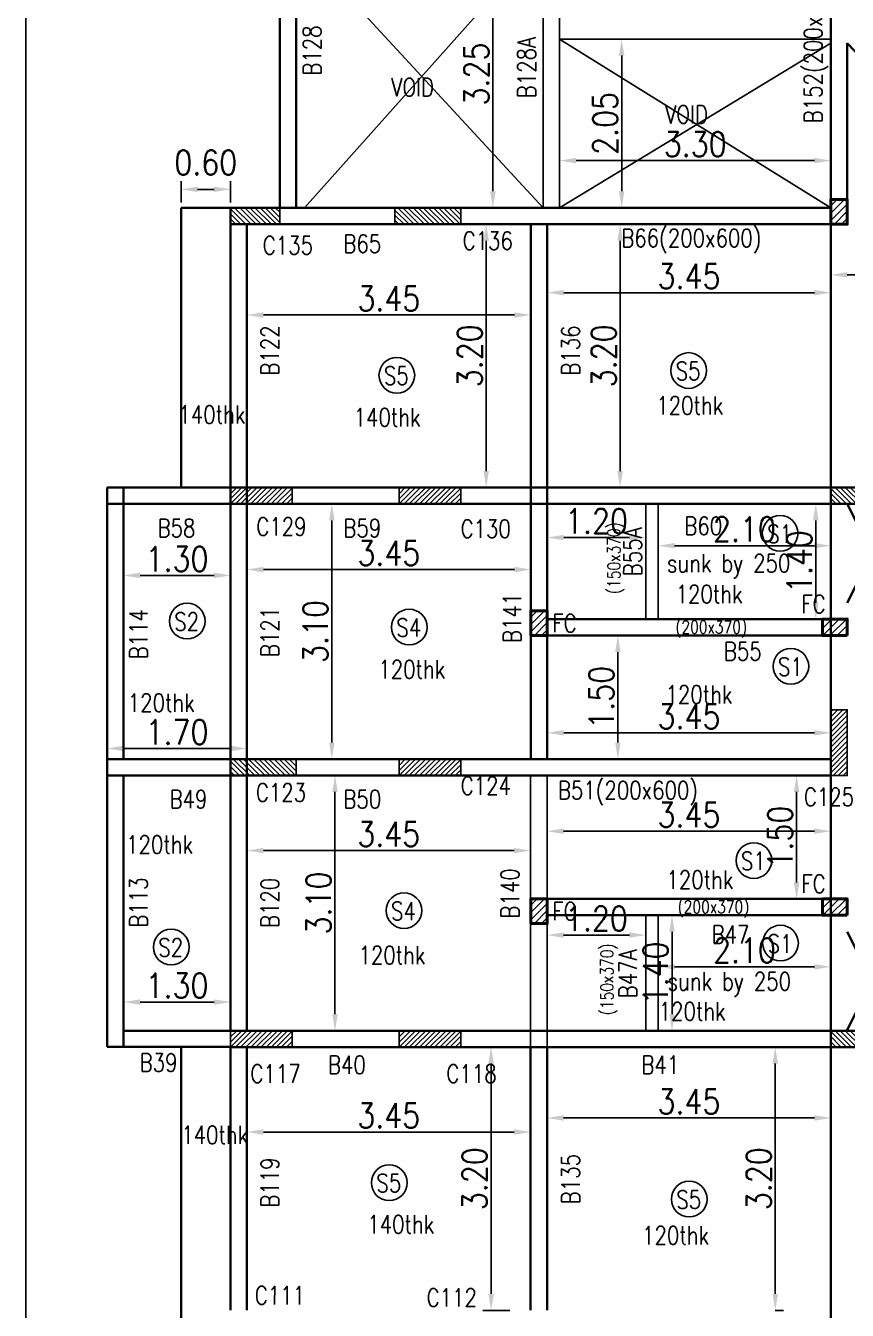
# Model space of a CAD drawing. Extents: x 461 to 37421, y -8279 to -202.
# Drawn here: x 37017.68 to 37027.67, y -8113.09 to -8097.48 of the extents above; entities that cross this region are included whole.
import ezdxf

# ---------------------------------------------------------------- set-up
doc = ezdxf.new("R2010")
doc.units = 0
doc.header["$MEASUREMENT"] = 0
doc.header["$PDMODE"] = 34
doc.header["$PDSIZE"] = 0.2
for name, color, linetype in [('COLNO', 4, 'Continuous'), ('DIM', 253, 'Continuous'), ('K-col', 1, 'Continuous'), ('WAL', 5, 'Continuous')]:
    doc.layers.add(name, color=color, linetype=linetype)
doc.layers.add('k-beam', color=6, linetype='Continuous', lineweight=30)
doc.styles.add('RS', font='ROMANS.shx', dxfattribs={"width": 0.85})
doc.dimstyles.new('DIM1', dxfattribs={"dimtxt": 0.3, "dimasz": 0.2, "dimexe": 0.1, "dimexo": 0.0625, "dimgap": 0.05, "dimtad": 1, "dimzin": 0, "dimdsep": 46, "dimtxsty": 'RS', "dimcen": 0.09, "dimclrd": 256, "dimclre": 256, "dimclrt": 12, "dimaunit": 1, "dimadec": 3, "dimazin": 0, "dimtfac": 1, "dimtofl": 0, "dimtmove": 2, "dimatfit": 3, "dimfxl": 1, "dimtolj": 1, "dimtzin": 0, "dimlwd": -1, "dimarcsym": 0})

# ---------------------------------------------------------------- blocks, each defined once
blk = doc.blocks.new('*D1304')
at = {"lineweight": -2, "transparency": 16777216}
for p, q in [((37019.569, -8099.628), (37019.569, -8099.367)), ((37020.169, -8099.628), (37020.169, -8099.367))]:
    blk.add_line(p, q, dxfattribs=at)
at = {"transparency": 16777216}
blk.add_line((37019.969, -8099.467), (37019.769, -8099.467), dxfattribs=at)
for points in [[(37019.769, -8099.434), (37019.769, -8099.5), (37019.569, -8099.467)], [(37019.969, -8099.434), (37019.969, -8099.5), (37020.169, -8099.467)]]:
    blk.add_solid(points, dxfattribs=at)
at = {"layer": 'Defpoints', "color": 0, "transparency": 16777216}
for p in [(37019.569, -8099.467), (37019.569, -8099.691), (37020.169, -8099.691)]:
    blk.add_point(p, dxfattribs=at)
at = {"color": 12, "transparency": 16777216, "insert": (37019.869, -8099.142), "char_height": 0.3, "attachment_point": 5, "style": 'RS'}
blk.add_mtext('\\A1;0.60', dxfattribs=at)
blk = doc.blocks.new('*D1314')
at = {"transparency": 16777216}
blk.add_line((37027.669, -8100.507), (37029.809, -8100.507), dxfattribs=at)
at = {"lineweight": -2, "transparency": 16777216}
for p, q in [((37027.469, -8100.545), (37027.469, -8100.607)), ((37030.009, -8100.545), (37030.009, -8100.607))]:
    blk.add_line(p, q, dxfattribs=at)
at = {"transparency": 16777216}
for points in [[(37027.669, -8100.474), (37027.669, -8100.54), (37027.469, -8100.507)], [(37029.809, -8100.474), (37029.809, -8100.54), (37030.009, -8100.507)]]:
    blk.add_solid(points, dxfattribs=at)
at = {"layer": 'Defpoints', "color": 0, "transparency": 16777216}
for p in [(37027.469, -8100.482), (37030.009, -8100.482), (37030.009, -8100.507)]:
    blk.add_point(p, dxfattribs=at)
at = {"color": 12, "transparency": 16777216, "insert": (37028.739, -8100.307), "char_height": 0.3, "attachment_point": 5, "style": 'RS'}
blk.add_mtext('\\A1;2.54', dxfattribs=at)
blk = doc.blocks.new('*D1315')
at = {"lineweight": -2, "transparency": 16777216}
for p, q in [((37024.021, -8100.567), (37024.021, -8100.823)), ((37027.469, -8100.638), (37027.469, -8100.823))]:
    blk.add_line(p, q, dxfattribs=at)
at = {"transparency": 16777216}
blk.add_line((37024.221, -8100.723), (37027.269, -8100.723), dxfattribs=at)
for points in [[(37024.221, -8100.689), (37024.221, -8100.756), (37024.021, -8100.723)], [(37027.269, -8100.689), (37027.269, -8100.756), (37027.469, -8100.723)]]:
    blk.add_solid(points, dxfattribs=at)
at = {"layer": 'Defpoints', "color": 0, "transparency": 16777216}
for p in [(37024.021, -8100.505), (37027.469, -8100.576), (37027.469, -8100.723)]:
    blk.add_point(p, dxfattribs=at)
at = {"color": 12, "transparency": 16777216, "insert": (37025.745, -8100.523), "char_height": 0.3, "attachment_point": 5, "style": 'RS'}
blk.add_mtext('\\A1;3.45', dxfattribs=at)
blk = doc.blocks.new('*D1316')
at = {"lineweight": -2, "transparency": 16777216}
for p, q in [((37018.669, -8106.102), (37018.669, -8106.363)), ((37020.369, -8106.102), (37020.369, -8106.363))]:
    blk.add_line(p, q, dxfattribs=at)
at = {"transparency": 16777216}
blk.add_line((37020.169, -8106.263), (37018.869, -8106.263), dxfattribs=at)
for points in [[(37018.869, -8106.229), (37018.869, -8106.296), (37018.669, -8106.263)], [(37020.169, -8106.229), (37020.169, -8106.296), (37020.369, -8106.263)]]:
    blk.add_solid(points, dxfattribs=at)
at = {"layer": 'Defpoints', "color": 0, "transparency": 16777216}
for p in [(37018.669, -8106.039), (37020.369, -8106.039), (37018.669, -8106.263)]:
    blk.add_point(p, dxfattribs=at)
at = {"color": 12, "transparency": 16777216, "insert": (37019.519, -8106.063), "char_height": 0.3, "attachment_point": 5, "style": 'RS'}
blk.add_mtext('\\A1;1.70', dxfattribs=at)
blk = doc.blocks.new('*D1392')
at = {"layer": 'Defpoints', "color": 0, "transparency": 16777216}
for p in [(37023.291, -8096.441), (37023.291, -8099.691), (37023.36, -8099.691)]:
    blk.add_point(p, dxfattribs=at)
at = {"layer": 'DIM', "lineweight": -2, "transparency": 16777216}
for p, q in [((37023.354, -8096.441), (37023.46, -8096.441)), ((37023.354, -8099.691), (37023.46, -8099.691))]:
    blk.add_line(p, q, dxfattribs=at)
at = {"layer": 'DIM', "transparency": 16777216}
blk.add_line((37023.36, -8096.641), (37023.36, -8099.491), dxfattribs=at)
for points in [[(37023.327, -8096.641), (37023.394, -8096.641), (37023.36, -8096.441)], [(37023.327, -8099.491), (37023.394, -8099.491), (37023.36, -8099.691)]]:
    blk.add_solid(points, dxfattribs=at)
at = {"layer": 'DIM', "color": 12, "transparency": 16777216, "insert": (37023.16, -8098.066), "char_height": 0.3, "attachment_point": 5, "rotation": 90, "style": 'RS'}
blk.add_mtext('\\A1;3.25', dxfattribs=at)
blk = doc.blocks.new('*D1395')
at = {"layer": 'Defpoints', "color": 0, "transparency": 16777216}
for p in [(37024.171, -8098.583), (37027.469, -8098.691), (37027.469, -8099.118)]:
    blk.add_point(p, dxfattribs=at)
at = {"layer": 'DIM', "lineweight": -2, "transparency": 16777216}
for p, q in [((37024.171, -8098.645), (37024.171, -8099.218)), ((37027.469, -8098.753), (37027.469, -8099.218))]:
    blk.add_line(p, q, dxfattribs=at)
at = {"layer": 'DIM', "transparency": 16777216}
blk.add_line((37024.371, -8099.118), (37027.269, -8099.118), dxfattribs=at)
for points in [[(37024.371, -8099.084), (37024.371, -8099.151), (37024.171, -8099.118)], [(37027.269, -8099.084), (37027.269, -8099.151), (37027.469, -8099.118)]]:
    blk.add_solid(points, dxfattribs=at)
at = {"layer": 'DIM', "color": 12, "transparency": 16777216, "insert": (37025.82, -8098.918), "char_height": 0.3, "attachment_point": 5, "style": 'RS'}
blk.add_mtext('\\A1;3.30', dxfattribs=at)
blk = doc.blocks.new('*D1396')
at = {"layer": 'Defpoints', "color": 0, "transparency": 16777216}
for p in [(37024.814, -8097.641), (37024.814, -8099.691), (37024.926, -8099.691)]:
    blk.add_point(p, dxfattribs=at)
at = {"layer": 'DIM', "lineweight": -2, "transparency": 16777216}
for p, q in [((37024.876, -8097.641), (37025.026, -8097.641)), ((37024.876, -8099.691), (37025.026, -8099.691))]:
    blk.add_line(p, q, dxfattribs=at)
at = {"layer": 'DIM', "transparency": 16777216}
blk.add_line((37024.926, -8097.841), (37024.926, -8099.491), dxfattribs=at)
for points in [[(37024.892, -8097.841), (37024.959, -8097.841), (37024.926, -8097.641)], [(37024.892, -8099.491), (37024.959, -8099.491), (37024.926, -8099.691)]]:
    blk.add_solid(points, dxfattribs=at)
at = {"layer": 'DIM', "color": 12, "transparency": 16777216, "insert": (37024.726, -8098.666), "char_height": 0.3, "attachment_point": 5, "rotation": 90, "style": 'RS'}
blk.add_mtext('\\A1;2.05', dxfattribs=at)
blk = doc.blocks.new('*D1397')
at = {"layer": 'Defpoints', "color": 0, "transparency": 16777216}
for p in [(37020.369, -8100.754), (37023.821, -8100.754), (37023.821, -8100.994)]:
    blk.add_point(p, dxfattribs=at)
at = {"layer": 'DIM', "lineweight": -2, "transparency": 16777216}
for p, q in [((37020.369, -8100.816), (37020.369, -8101.094)), ((37023.821, -8100.816), (37023.821, -8101.094))]:
    blk.add_line(p, q, dxfattribs=at)
at = {"layer": 'DIM', "transparency": 16777216}
blk.add_line((37020.569, -8100.994), (37023.621, -8100.994), dxfattribs=at)
for points in [[(37020.569, -8100.961), (37020.569, -8101.028), (37020.369, -8100.994)], [(37023.621, -8100.961), (37023.621, -8101.028), (37023.821, -8100.994)]]:
    blk.add_solid(points, dxfattribs=at)
at = {"layer": 'DIM', "color": 12, "transparency": 16777216, "insert": (37022.095, -8100.794), "char_height": 0.3, "attachment_point": 5, "style": 'RS'}
blk.add_mtext('\\A1;3.45', dxfattribs=at)
blk = doc.blocks.new('*D1398')
at = {"layer": 'Defpoints', "color": 0, "transparency": 16777216}
for p in [(37023.285, -8099.891), (37023.278, -8103.091), (37023.285, -8103.091)]:
    blk.add_point(p, dxfattribs=at)
at = {"layer": 'DIM', "lineweight": -2, "transparency": 16777216}
for p, q in [((37023.223, -8099.891), (37023.178, -8099.891)), ((37023.223, -8103.091), (37023.178, -8103.091))]:
    blk.add_line(p, q, dxfattribs=at)
at = {"layer": 'DIM', "transparency": 16777216}
blk.add_line((37023.278, -8100.091), (37023.278, -8102.891), dxfattribs=at)
for points in [[(37023.245, -8100.091), (37023.312, -8100.091), (37023.278, -8099.891)], [(37023.245, -8102.891), (37023.312, -8102.891), (37023.278, -8103.091)]]:
    blk.add_solid(points, dxfattribs=at)
at = {"layer": 'DIM', "color": 12, "transparency": 16777216, "insert": (37023.078, -8101.491), "char_height": 0.3, "attachment_point": 5, "rotation": 90, "style": 'RS'}
blk.add_mtext('\\A1;3.20', dxfattribs=at)
blk = doc.blocks.new('*D1399')
at = {"layer": 'Defpoints', "color": 0, "transparency": 16777216}
for p in [(37024.613, -8099.891), (37024.613, -8103.091), (37024.907, -8103.091)]:
    blk.add_point(p, dxfattribs=at)
at = {"layer": 'DIM', "lineweight": -2, "transparency": 16777216}
for p, q in [((37024.675, -8099.891), (37025.007, -8099.891)), ((37024.675, -8103.091), (37025.007, -8103.091))]:
    blk.add_line(p, q, dxfattribs=at)
at = {"layer": 'DIM', "transparency": 16777216}
blk.add_line((37024.907, -8100.091), (37024.907, -8102.891), dxfattribs=at)
for points in [[(37024.874, -8100.091), (37024.941, -8100.091), (37024.907, -8099.891)], [(37024.874, -8102.891), (37024.941, -8102.891), (37024.907, -8103.091)]]:
    blk.add_solid(points, dxfattribs=at)
at = {"layer": 'DIM', "color": 12, "transparency": 16777216, "insert": (37024.707, -8101.491), "char_height": 0.3, "attachment_point": 5, "rotation": 90, "style": 'RS'}
blk.add_mtext('\\A1;3.20', dxfattribs=at)
blk = doc.blocks.new('*D1413')
at = {"layer": 'Defpoints', "color": 0, "transparency": 16777216}
for p in [(37023.821, -8104.088), (37020.369, -8104.218), (37023.821, -8104.218)]:
    blk.add_point(p, dxfattribs=at)
at = {"layer": 'DIM', "lineweight": -2, "transparency": 16777216}
for p, q in [((37020.369, -8104.155), (37020.369, -8103.988)), ((37023.821, -8104.155), (37023.821, -8103.988))]:
    blk.add_line(p, q, dxfattribs=at)
at = {"layer": 'DIM', "transparency": 16777216}
blk.add_line((37020.569, -8104.088), (37023.621, -8104.088), dxfattribs=at)
for points in [[(37020.569, -8104.055), (37020.569, -8104.122), (37020.369, -8104.088)], [(37023.621, -8104.055), (37023.621, -8104.122), (37023.821, -8104.088)]]:
    blk.add_solid(points, dxfattribs=at)
at = {"layer": 'DIM', "color": 12, "transparency": 16777216, "insert": (37022.095, -8103.888), "char_height": 0.3, "attachment_point": 5, "style": 'RS'}
blk.add_mtext('\\A1;3.45', dxfattribs=at)
blk = doc.blocks.new('*D1414')
at = {"layer": 'Defpoints', "color": 0, "transparency": 16777216}
for p in [(37021.32, -8103.291), (37021.32, -8106.391), (37021.401, -8106.391)]:
    blk.add_point(p, dxfattribs=at)
at = {"layer": 'DIM', "lineweight": -2, "transparency": 16777216}
for p, q in [((37021.383, -8103.291), (37021.501, -8103.291)), ((37021.383, -8106.391), (37021.501, -8106.391))]:
    blk.add_line(p, q, dxfattribs=at)
at = {"layer": 'DIM', "transparency": 16777216}
blk.add_line((37021.401, -8103.491), (37021.401, -8106.191), dxfattribs=at)
for points in [[(37021.368, -8103.491), (37021.435, -8103.491), (37021.401, -8103.291)], [(37021.368, -8106.191), (37021.435, -8106.191), (37021.401, -8106.391)]]:
    blk.add_solid(points, dxfattribs=at)
at = {"layer": 'DIM', "color": 12, "transparency": 16777216, "insert": (37021.201, -8104.841), "char_height": 0.3, "attachment_point": 5, "rotation": 90, "style": 'RS'}
blk.add_mtext('\\A1;3.10', dxfattribs=at)
blk = doc.blocks.new('*D1415')
at = {"layer": 'Defpoints', "color": 0, "transparency": 16777216}
for p in [(37018.869, -8104.16), (37020.169, -8104.16), (37020.169, -8104.16)]:
    blk.add_point(p, dxfattribs=at)
at = {"layer": 'DIM', "lineweight": -2, "transparency": 16777216}
for p, q in [((37018.869, -8104.097), (37018.869, -8104.06)), ((37020.169, -8104.097), (37020.169, -8104.06))]:
    blk.add_line(p, q, dxfattribs=at)
at = {"layer": 'DIM', "transparency": 16777216}
blk.add_line((37019.069, -8104.16), (37019.969, -8104.16), dxfattribs=at)
for points in [[(37019.069, -8104.126), (37019.069, -8104.193), (37018.869, -8104.16)], [(37019.969, -8104.126), (37019.969, -8104.193), (37020.169, -8104.16)]]:
    blk.add_solid(points, dxfattribs=at)
at = {"layer": 'DIM', "color": 12, "transparency": 16777216, "insert": (37019.519, -8103.96), "char_height": 0.3, "attachment_point": 5, "style": 'RS'}
blk.add_mtext('\\A1;1.30', dxfattribs=at)
blk = doc.blocks.new('*D1416')
at = {"layer": 'Defpoints', "color": 0, "transparency": 16777216}
for p in [(37027.469, -8106.073), (37024.021, -8106.146), (37027.469, -8106.192)]:
    blk.add_point(p, dxfattribs=at)
at = {"layer": 'DIM', "lineweight": -2, "transparency": 16777216}
for p, q in [((37024.021, -8106.083), (37024.021, -8105.973)), ((37027.469, -8106.129), (37027.469, -8105.973))]:
    blk.add_line(p, q, dxfattribs=at)
at = {"layer": 'DIM', "transparency": 16777216}
blk.add_line((37024.221, -8106.073), (37027.269, -8106.073), dxfattribs=at)
for points in [[(37024.221, -8106.039), (37024.221, -8106.106), (37024.021, -8106.073)], [(37027.269, -8106.039), (37027.269, -8106.106), (37027.469, -8106.073)]]:
    blk.add_solid(points, dxfattribs=at)
at = {"layer": 'DIM', "color": 12, "transparency": 16777216, "insert": (37025.745, -8105.873), "char_height": 0.3, "attachment_point": 5, "style": 'RS'}
blk.add_mtext('\\A1;3.45', dxfattribs=at)
blk = doc.blocks.new('*D1417')
at = {"layer": 'Defpoints', "color": 0, "transparency": 16777216}
for p in [(37024.752, -8104.891), (37024.752, -8106.391), (37024.88, -8106.391)]:
    blk.add_point(p, dxfattribs=at)
at = {"layer": 'DIM', "lineweight": -2, "transparency": 16777216}
for p, q in [((37024.814, -8104.891), (37024.98, -8104.891)), ((37024.814, -8106.391), (37024.98, -8106.391))]:
    blk.add_line(p, q, dxfattribs=at)
at = {"layer": 'DIM', "transparency": 16777216}
blk.add_line((37024.88, -8105.091), (37024.88, -8106.191), dxfattribs=at)
for points in [[(37024.846, -8105.091), (37024.913, -8105.091), (37024.88, -8104.891)], [(37024.846, -8106.191), (37024.913, -8106.191), (37024.88, -8106.391)]]:
    blk.add_solid(points, dxfattribs=at)
at = {"layer": 'DIM', "color": 12, "transparency": 16777216, "insert": (37024.68, -8105.641), "char_height": 0.3, "attachment_point": 5, "rotation": 90, "style": 'RS'}
blk.add_mtext('\\A1;1.50', dxfattribs=at)
blk = doc.blocks.new('*D1418')
at = {"layer": 'Defpoints', "color": 0, "transparency": 16777216}
for p in [(37024.021, -8103.505), (37025.219, -8103.505), (37025.219, -8103.699)]:
    blk.add_point(p, dxfattribs=at)
at = {"layer": 'DIM', "lineweight": -2, "transparency": 16777216}
for p, q in [((37024.021, -8103.568), (37024.021, -8103.799)), ((37025.219, -8103.568), (37025.219, -8103.799))]:
    blk.add_line(p, q, dxfattribs=at)
at = {"layer": 'DIM', "transparency": 16777216}
blk.add_line((37024.221, -8103.699), (37025.019, -8103.699), dxfattribs=at)
for points in [[(37024.221, -8103.666), (37024.221, -8103.732), (37024.021, -8103.699)], [(37025.019, -8103.666), (37025.019, -8103.732), (37025.219, -8103.699)]]:
    blk.add_solid(points, dxfattribs=at)
at = {"layer": 'DIM', "color": 12, "transparency": 16777216, "insert": (37024.62, -8103.499), "char_height": 0.3, "attachment_point": 5, "style": 'RS'}
blk.add_mtext('\\A1;1.20', dxfattribs=at)
blk = doc.blocks.new('*D1419')
at = {"layer": 'Defpoints', "color": 0, "transparency": 16777216}
for p in [(37025.369, -8103.862), (37027.469, -8103.798), (37027.469, -8103.862)]:
    blk.add_point(p, dxfattribs=at)
at = {"layer": 'DIM', "lineweight": -2, "transparency": 16777216}
for p, q in [((37025.369, -8103.8), (37025.369, -8103.698)), ((37027.469, -8103.8), (37027.469, -8103.698))]:
    blk.add_line(p, q, dxfattribs=at)
at = {"layer": 'DIM', "transparency": 16777216}
blk.add_line((37025.569, -8103.798), (37027.269, -8103.798), dxfattribs=at)
for points in [[(37025.569, -8103.765), (37025.569, -8103.831), (37025.369, -8103.798)], [(37027.269, -8103.765), (37027.269, -8103.831), (37027.469, -8103.798)]]:
    blk.add_solid(points, dxfattribs=at)
at = {"layer": 'DIM', "color": 12, "transparency": 16777216, "insert": (37026.419, -8103.598), "char_height": 0.3, "attachment_point": 5, "style": 'RS'}
blk.add_mtext('\\A1;2.10', dxfattribs=at)
blk = doc.blocks.new('*D1420')
at = {"layer": 'Defpoints', "color": 0, "transparency": 16777216}
for p in [(37025.538, -8103.291), (37025.538, -8104.691), (37027.286, -8104.691)]:
    blk.add_point(p, dxfattribs=at)
at = {"layer": 'DIM', "lineweight": -2, "transparency": 16777216}
for p, q in [((37025.6, -8103.291), (37027.386, -8103.291)), ((37025.6, -8104.691), (37027.386, -8104.691))]:
    blk.add_line(p, q, dxfattribs=at)
at = {"layer": 'DIM', "transparency": 16777216}
blk.add_line((37027.286, -8103.491), (37027.286, -8104.491), dxfattribs=at)
for points in [[(37027.253, -8103.491), (37027.32, -8103.491), (37027.286, -8103.291)], [(37027.253, -8104.491), (37027.32, -8104.491), (37027.286, -8104.691)]]:
    blk.add_solid(points, dxfattribs=at)
at = {"layer": 'DIM', "color": 12, "transparency": 16777216, "insert": (37027.086, -8103.991), "char_height": 0.3, "attachment_point": 5, "rotation": 90, "style": 'RS'}
blk.add_mtext('\\A1;1.40', dxfattribs=at)
blk = doc.blocks.new('*D1426')
at = {"layer": 'Defpoints', "color": 0, "transparency": 16777216}
for p in [(37018.869, -8109.345), (37020.169, -8109.345), (37020.169, -8109.345)]:
    blk.add_point(p, dxfattribs=at)
at = {"layer": 'DIM', "lineweight": -2, "transparency": 16777216}
for p, q in [((37018.869, -8109.282), (37018.869, -8109.245)), ((37020.169, -8109.282), (37020.169, -8109.245))]:
    blk.add_line(p, q, dxfattribs=at)
at = {"layer": 'DIM', "transparency": 16777216}
blk.add_line((37019.069, -8109.345), (37019.969, -8109.345), dxfattribs=at)
for points in [[(37019.069, -8109.312), (37019.069, -8109.378), (37018.869, -8109.345)], [(37019.969, -8109.312), (37019.969, -8109.378), (37020.169, -8109.345)]]:
    blk.add_solid(points, dxfattribs=at)
at = {"layer": 'DIM', "color": 12, "transparency": 16777216, "insert": (37019.519, -8109.145), "char_height": 0.3, "attachment_point": 5, "style": 'RS'}
blk.add_mtext('\\A1;1.30', dxfattribs=at)
blk = doc.blocks.new('*D1427')
at = {"layer": 'Defpoints', "color": 0, "transparency": 16777216}
for p in [(37023.819, -8107.504), (37020.369, -8107.633), (37023.819, -8107.633)]:
    blk.add_point(p, dxfattribs=at)
at = {"layer": 'DIM', "lineweight": -2, "transparency": 16777216}
for p, q in [((37020.369, -8107.571), (37020.369, -8107.404)), ((37023.819, -8107.571), (37023.819, -8107.404))]:
    blk.add_line(p, q, dxfattribs=at)
at = {"layer": 'DIM', "transparency": 16777216}
blk.add_line((37020.569, -8107.504), (37023.619, -8107.504), dxfattribs=at)
for points in [[(37020.569, -8107.471), (37020.569, -8107.537), (37020.369, -8107.504)], [(37023.619, -8107.471), (37023.619, -8107.537), (37023.819, -8107.504)]]:
    blk.add_solid(points, dxfattribs=at)
at = {"layer": 'DIM', "color": 12, "transparency": 16777216, "insert": (37022.094, -8107.304), "char_height": 0.3, "attachment_point": 5, "style": 'RS'}
blk.add_mtext('\\A1;3.45', dxfattribs=at)
blk = doc.blocks.new('*D1428')
at = {"layer": 'Defpoints', "color": 0, "transparency": 16777216}
for p in [(37021.335, -8106.591), (37021.335, -8109.693), (37021.44, -8109.693)]:
    blk.add_point(p, dxfattribs=at)
at = {"layer": 'DIM', "lineweight": -2, "transparency": 16777216}
for p, q in [((37021.397, -8106.591), (37021.54, -8106.591)), ((37021.397, -8109.693), (37021.54, -8109.693))]:
    blk.add_line(p, q, dxfattribs=at)
at = {"layer": 'DIM', "transparency": 16777216}
blk.add_line((37021.44, -8106.791), (37021.44, -8109.493), dxfattribs=at)
for points in [[(37021.407, -8106.791), (37021.474, -8106.791), (37021.44, -8106.591)], [(37021.407, -8109.493), (37021.474, -8109.493), (37021.44, -8109.693)]]:
    blk.add_solid(points, dxfattribs=at)
at = {"layer": 'DIM', "color": 12, "transparency": 16777216, "insert": (37021.24, -8108.142), "char_height": 0.3, "attachment_point": 5, "rotation": 90, "style": 'RS'}
blk.add_mtext('\\A1;3.10', dxfattribs=at)
blk = doc.blocks.new('*D1429')
at = {"layer": 'Defpoints', "color": 0, "transparency": 16777216}
for p in [(37024.019, -8107.291), (37027.469, -8107.269), (37027.469, -8107.291)]:
    blk.add_point(p, dxfattribs=at)
at = {"layer": 'DIM', "lineweight": -2, "transparency": 16777216}
for p, q in [((37024.019, -8107.228), (37024.019, -8107.169)), ((37027.469, -8107.228), (37027.469, -8107.169))]:
    blk.add_line(p, q, dxfattribs=at)
at = {"layer": 'DIM', "transparency": 16777216}
blk.add_line((37024.219, -8107.269), (37027.269, -8107.269), dxfattribs=at)
for points in [[(37024.219, -8107.235), (37024.219, -8107.302), (37024.019, -8107.269)], [(37027.269, -8107.235), (37027.269, -8107.302), (37027.469, -8107.269)]]:
    blk.add_solid(points, dxfattribs=at)
at = {"layer": 'DIM', "color": 12, "transparency": 16777216, "insert": (37025.744, -8107.069), "char_height": 0.3, "attachment_point": 5, "style": 'RS'}
blk.add_mtext('\\A1;3.45', dxfattribs=at)
blk = doc.blocks.new('*D1430')
at = {"layer": 'Defpoints', "color": 0, "transparency": 16777216}
for p in [(37026.67, -8106.591), (37026.67, -8108.091), (37027.053, -8108.091)]:
    blk.add_point(p, dxfattribs=at)
at = {"layer": 'DIM', "lineweight": -2, "transparency": 16777216}
for p, q in [((37026.733, -8106.591), (37027.153, -8106.591)), ((37026.733, -8108.091), (37027.153, -8108.091))]:
    blk.add_line(p, q, dxfattribs=at)
at = {"layer": 'DIM', "transparency": 16777216}
blk.add_line((37027.053, -8106.791), (37027.053, -8107.891), dxfattribs=at)
for points in [[(37027.019, -8106.791), (37027.086, -8106.791), (37027.053, -8106.591)], [(37027.019, -8107.891), (37027.086, -8107.891), (37027.053, -8108.091)]]:
    blk.add_solid(points, dxfattribs=at)
at = {"layer": 'DIM', "color": 12, "transparency": 16777216, "insert": (37026.853, -8107.341), "char_height": 0.3, "attachment_point": 5, "rotation": 90, "style": 'RS'}
blk.add_mtext('\\A1;1.50', dxfattribs=at)
blk = doc.blocks.new('*D1439')
at = {"layer": 'Defpoints', "color": 0, "transparency": 16777216}
for p in [(37025.369, -8108.917), (37027.469, -8108.917), (37027.469, -8108.917)]:
    blk.add_point(p, dxfattribs=at)
at = {"layer": 'DIM', "lineweight": -2, "transparency": 16777216}
for p, q in [((37025.369, -8108.854), (37025.369, -8108.817)), ((37027.469, -8108.854), (37027.469, -8108.817))]:
    blk.add_line(p, q, dxfattribs=at)
at = {"layer": 'DIM', "transparency": 16777216}
blk.add_line((37025.569, -8108.917), (37027.269, -8108.917), dxfattribs=at)
for points in [[(37025.569, -8108.884), (37025.569, -8108.95), (37025.369, -8108.917)], [(37027.269, -8108.884), (37027.269, -8108.95), (37027.469, -8108.917)]]:
    blk.add_solid(points, dxfattribs=at)
at = {"layer": 'DIM', "color": 12, "transparency": 16777216, "insert": (37026.419, -8108.717), "char_height": 0.3, "attachment_point": 5, "style": 'RS'}
blk.add_mtext('\\A1;2.10', dxfattribs=at)
blk = doc.blocks.new('*D1440')
at = {"layer": 'Defpoints', "color": 0, "transparency": 16777216}
for p in [(37025.538, -8108.291), (37025.538, -8109.693), (37025.538, -8109.693)]:
    blk.add_point(p, dxfattribs=at)
at = {"layer": 'DIM', "lineweight": -2, "transparency": 16777216}
for p, q in [((37025.475, -8108.291), (37025.438, -8108.291)), ((37025.475, -8109.693), (37025.438, -8109.693))]:
    blk.add_line(p, q, dxfattribs=at)
at = {"layer": 'DIM', "transparency": 16777216}
blk.add_line((37025.538, -8108.491), (37025.538, -8109.493), dxfattribs=at)
for points in [[(37025.504, -8108.491), (37025.571, -8108.491), (37025.538, -8108.291)], [(37025.504, -8109.493), (37025.571, -8109.493), (37025.538, -8109.693)]]:
    blk.add_solid(points, dxfattribs=at)
at = {"layer": 'DIM', "color": 12, "transparency": 16777216, "insert": (37025.338, -8108.992), "char_height": 0.3, "attachment_point": 5, "rotation": 90, "style": 'RS'}
blk.add_mtext('\\A1;1.40', dxfattribs=at)
blk = doc.blocks.new('*D1441')
at = {"layer": 'Defpoints', "color": 0, "transparency": 16777216}
for p in [(37024.019, -8108.531), (37025.219, -8108.531), (37025.219, -8108.531)]:
    blk.add_point(p, dxfattribs=at)
at = {"layer": 'DIM', "lineweight": -2, "transparency": 16777216}
for p, q in [((37024.019, -8108.468), (37024.019, -8108.431)), ((37025.219, -8108.468), (37025.219, -8108.431))]:
    blk.add_line(p, q, dxfattribs=at)
at = {"layer": 'DIM', "transparency": 16777216}
blk.add_line((37024.219, -8108.531), (37025.019, -8108.531), dxfattribs=at)
for points in [[(37024.219, -8108.498), (37024.219, -8108.564), (37024.019, -8108.531)], [(37025.019, -8108.498), (37025.019, -8108.564), (37025.219, -8108.531)]]:
    blk.add_solid(points, dxfattribs=at)
at = {"layer": 'DIM', "color": 12, "transparency": 16777216, "insert": (37024.619, -8108.331), "char_height": 0.3, "attachment_point": 5, "style": 'RS'}
blk.add_mtext('\\A1;1.20', dxfattribs=at)
blk = doc.blocks.new('*D1442')
at = {"layer": 'Defpoints', "color": 0, "transparency": 16777216}
for p in [(37020.369, -8110.688), (37023.819, -8110.688), (37023.819, -8110.925)]:
    blk.add_point(p, dxfattribs=at)
at = {"layer": 'DIM', "lineweight": -2, "transparency": 16777216}
for p, q in [((37020.369, -8110.751), (37020.369, -8111.025)), ((37023.819, -8110.751), (37023.819, -8111.025))]:
    blk.add_line(p, q, dxfattribs=at)
at = {"layer": 'DIM', "transparency": 16777216}
blk.add_line((37020.569, -8110.925), (37023.619, -8110.925), dxfattribs=at)
for points in [[(37020.569, -8110.892), (37020.569, -8110.959), (37020.369, -8110.925)], [(37023.619, -8110.892), (37023.619, -8110.959), (37023.819, -8110.925)]]:
    blk.add_solid(points, dxfattribs=at)
at = {"layer": 'DIM', "color": 12, "transparency": 16777216, "insert": (37022.094, -8110.725), "char_height": 0.3, "attachment_point": 5, "style": 'RS'}
blk.add_mtext('\\A1;3.45', dxfattribs=at)
blk = doc.blocks.new('*D1443')
at = {"layer": 'Defpoints', "color": 0, "transparency": 16777216}
for p in [(37023.626, -8109.893), (37023.338, -8113.093), (37023.626, -8113.093)]:
    blk.add_point(p, dxfattribs=at)
at = {"layer": 'DIM', "lineweight": -2, "transparency": 16777216}
for p, q in [((37023.564, -8109.893), (37023.238, -8109.893)), ((37023.564, -8113.093), (37023.238, -8113.093))]:
    blk.add_line(p, q, dxfattribs=at)
at = {"layer": 'DIM', "transparency": 16777216}
blk.add_line((37023.338, -8110.093), (37023.338, -8112.893), dxfattribs=at)
for points in [[(37023.305, -8110.093), (37023.372, -8110.093), (37023.338, -8109.893)], [(37023.305, -8112.893), (37023.372, -8112.893), (37023.338, -8113.093)]]:
    blk.add_solid(points, dxfattribs=at)
at = {"layer": 'DIM', "color": 12, "transparency": 16777216, "insert": (37023.138, -8111.493), "char_height": 0.3, "attachment_point": 5, "rotation": 90, "style": 'RS'}
blk.add_mtext('\\A1;3.20', dxfattribs=at)
blk = doc.blocks.new('*D1444')
at = {"layer": 'Defpoints', "color": 0, "transparency": 16777216}
for p in [(37027.469, -8110.754), (37024.019, -8110.904), (37027.469, -8110.904)]:
    blk.add_point(p, dxfattribs=at)
at = {"layer": 'DIM', "lineweight": -2, "transparency": 16777216}
for p, q in [((37024.019, -8110.841), (37024.019, -8110.654)), ((37027.469, -8110.841), (37027.469, -8110.654))]:
    blk.add_line(p, q, dxfattribs=at)
at = {"layer": 'DIM', "transparency": 16777216}
blk.add_line((37024.219, -8110.754), (37027.269, -8110.754), dxfattribs=at)
for points in [[(37024.219, -8110.721), (37024.219, -8110.787), (37024.019, -8110.754)], [(37027.269, -8110.721), (37027.269, -8110.787), (37027.469, -8110.754)]]:
    blk.add_solid(points, dxfattribs=at)
at = {"layer": 'DIM', "color": 12, "transparency": 16777216, "insert": (37025.744, -8110.554), "char_height": 0.3, "attachment_point": 5, "style": 'RS'}
blk.add_mtext('\\A1;3.45', dxfattribs=at)
blk = doc.blocks.new('*D1445')
at = {"layer": 'Defpoints', "color": 0, "transparency": 16777216}
for p in [(37026.729, -8109.893), (37026.729, -8113.093), (37026.793, -8113.093)]:
    blk.add_point(p, dxfattribs=at)
at = {"layer": 'DIM', "lineweight": -2, "transparency": 16777216}
for p, q in [((37026.792, -8109.893), (37026.893, -8109.893)), ((37026.792, -8113.093), (37026.893, -8113.093))]:
    blk.add_line(p, q, dxfattribs=at)
at = {"layer": 'DIM', "transparency": 16777216}
blk.add_line((37026.793, -8110.093), (37026.793, -8112.893), dxfattribs=at)
for points in [[(37026.76, -8110.093), (37026.827, -8110.093), (37026.793, -8109.893)], [(37026.76, -8112.893), (37026.827, -8112.893), (37026.793, -8113.093)]]:
    blk.add_solid(points, dxfattribs=at)
at = {"layer": 'DIM', "color": 12, "transparency": 16777216, "insert": (37026.593, -8111.493), "char_height": 0.3, "attachment_point": 5, "rotation": 90, "style": 'RS'}
blk.add_mtext('\\A1;3.20', dxfattribs=at)

msp = doc.modelspace()

# ---------------------------------------------------------------- hatches: boundary and pattern name
h = msp.add_hatch()
h.set_pattern_fill('ANSI31', color=1, scale=0.5)
h.set_pattern_definition([(45, (-73.5846, -151.4797), (-0.04419417382, 0.04419417382), [])])
h.paths.add_polyline_path([(37027.669, -8099.591), (37027.469, -8099.591), (37027.469, -8099.891), (37027.669, -8099.891)])
h = msp.add_hatch()
h.set_pattern_fill('ANSI31', color=1, scale=0.5)
h.set_pattern_definition([(45, (-77.23275, -156.47969), (-0.04419417382, 0.04419417382), [])])
h.paths.add_polyline_path([(37024.021, -8104.591), (37023.821, -8104.591), (37023.821, -8104.891), (37024.021, -8104.891)])
h = msp.add_hatch()
h.set_pattern_fill('ANSI31', color=1, scale=0.5)
h.set_pattern_definition([(45, (-73.584606, -148.0297), (-0.04419417382, 0.04419417382), [])])
h.paths.add_polyline_path([(37027.669, -8104.691), (37027.469, -8104.691), (37027.469, -8104.891), (37027.669, -8104.891)])
h.paths.add_polyline_path([(37027.469, -8104.691), (37027.369, -8104.691), (37027.369, -8104.891), (37027.469, -8104.891)])
h = msp.add_hatch()
h.set_pattern_fill('ANSI31', color=1, scale=0.5)
h.set_pattern_definition([(45, (-77.23275, -159.97969), (-0.04419417382, 0.04419417382), [])])
h.paths.add_polyline_path([(37024.021, -8108.091), (37023.821, -8108.091), (37023.821, -8108.391), (37024.021, -8108.391)])
h = msp.add_hatch()
h.set_pattern_fill('ANSI31', color=1, scale=0.5)
h.set_pattern_definition([(45, (-73.584606, -151.4297), (-0.04419417382, 0.04419417382), [])])
h.paths.add_polyline_path([(37027.669, -8108.091), (37027.469, -8108.091), (37027.469, -8108.291), (37027.669, -8108.291)])
h.paths.add_polyline_path([(37027.469, -8108.091), (37027.369, -8108.091), (37027.369, -8108.291), (37027.469, -8108.291)])
at = {"layer": 'K-col'}
h = msp.add_hatch(dxfattribs=at)
h.set_pattern_fill('ANSI31', color=256, scale=0.35, angle=-90, style=0)
h.set_pattern_definition([(315, (45226.39489, 29281.4315), (0.030935921677, 0.030935921677), [])])
h.paths.add_polyline_path([(37020.769, -8099.891), (37020.769, -8099.691), (37020.169, -8099.691), (37020.169, -8099.891)])
h = msp.add_hatch(dxfattribs=at)
h.set_pattern_fill('ANSI31', color=256, scale=0.35, angle=-90, style=0)
h.set_pattern_definition([(315, (45228.393187, 29275.663138), (0.030935921677, 0.030935921677), [])])
h.paths.add_polyline_path([(37022.969, -8099.891), (37022.969, -8099.691), (37022.169, -8099.691), (37022.169, -8099.891)])
h = msp.add_hatch(dxfattribs=at)
h.set_pattern_fill('ANSI31', color=256, scale=0.35, angle=-180, style=0)
h.set_pattern_definition([(225, (-344.901093, 98.642993), (0.030935921677, -0.030935921677), [])])
h.paths.add_polyline_path([(37020.919, -8103.291), (37020.919, -8103.091), (37020.169, -8103.091), (37020.169, -8103.291)])
h = msp.add_hatch(dxfattribs=at)
h.set_pattern_fill('ANSI31', color=256, scale=0.35, angle=-180, style=0)
h.set_pattern_definition([(225, (-342.851093, 98.642993), (0.030935921677, -0.030935921677), [])])
h.paths.add_polyline_path([(37022.969, -8103.291), (37022.969, -8103.091), (37022.219, -8103.091), (37022.219, -8103.291)])
h = msp.add_hatch(dxfattribs=at)
h.set_pattern_fill('ANSI31', color=256, scale=0.35, angle=-90, style=0)
h.set_pattern_definition([(315, (-342.717224, 97.72772), (0.030935921677, 0.030935921677), [])])
h.paths.add_polyline_path([(37027.469, -8103.091), (37027.469, -8103.291), (37028.469, -8103.291), (37028.469, -8103.091)])
h = msp.add_hatch(dxfattribs=at)
h.set_pattern_fill('ANSI31', color=256, scale=0.35, style=0)
h.set_pattern_definition([(45, (-347.88458, 99.63191), (-0.030935921677, 0.030935921677), [])])
h.paths.add_polyline_path([(37027.669, -8105.792), (37027.469, -8105.792), (37027.469, -8106.592), (37027.669, -8106.592)])
h = msp.add_hatch(dxfattribs=at)
h.set_pattern_fill('ANSI31', color=256, scale=0.35, angle=-90, style=0)
h.set_pattern_definition([(315, (45226.393187, 29268.96221), (0.030935921677, 0.030935921677), [])])
h.paths.add_polyline_path([(37020.969, -8106.592), (37020.969, -8106.392), (37020.169, -8106.392), (37020.169, -8106.592)])
h = msp.add_hatch(dxfattribs=at)
h.set_pattern_fill('ANSI31', color=256, scale=0.35, angle=-180, style=0)
h.set_pattern_definition([(225, (-342.851093, 95.342065), (0.030935921677, -0.030935921677), [])])
h.paths.add_polyline_path([(37022.969, -8106.592), (37022.969, -8106.392), (37022.219, -8106.392), (37022.219, -8106.592)])
h = msp.add_hatch(dxfattribs=at)
h.set_pattern_fill('ANSI31', color=256, scale=0.35, angle=-180, style=0)
h.set_pattern_definition([(225, (-344.901093, 92.041137), (0.030935921677, -0.030935921677), [])])
h.paths.add_polyline_path([(37020.919, -8109.893), (37020.919, -8109.693), (37020.169, -8109.693), (37020.169, -8109.893)])
h = msp.add_hatch(dxfattribs=at)
h.set_pattern_fill('ANSI31', color=256, scale=0.35, angle=-180, style=0)
h.set_pattern_definition([(225, (-342.851093, 92.041137), (0.030935921677, -0.030935921677), [])])
h.paths.add_polyline_path([(37022.969, -8109.893), (37022.969, -8109.693), (37022.219, -8109.693), (37022.219, -8109.893)])
h = msp.add_hatch(dxfattribs=at)
h.set_pattern_fill('ANSI31', color=256, scale=0.35, angle=-90, style=0)
h.set_pattern_definition([(315, (-342.717224, 91.125863), (0.030935921677, 0.030935921677), [])])
h.paths.add_polyline_path([(37027.469, -8109.693), (37027.469, -8109.893), (37028.469, -8109.893), (37028.469, -8109.693)])

# ---------------------------------------------------------------- linework, layer by layer
for p, q in [((37020.969, -8096.441), (37023.971, -8099.691)), ((37023.971, -8096.441), (37021.069, -8099.691)), ((37024.171, -8097.641), (37027.469, -8099.691)), ((37027.469, -8097.691), (37024.171, -8099.691))]:
    msp.add_line(p, q)
at = {"color": 3}
for p, q in [((37023.971, -8096.441), (37023.971, -8099.691)), ((37024.171, -8096.441), (37024.171, -8099.691)), ((37027.469, -8097.641), (37024.171, -8097.641)), ((37025.219, -8104.691), (37025.219, -8103.291)), ((37025.369, -8104.691), (37025.369, -8103.291)), ((37023.819, -8106.591), (37023.819, -8109.891)), ((37024.019, -8106.591), (37024.019, -8109.891)), ((37025.219, -8109.691), (37025.219, -8108.291)), ((37025.369, -8109.691), (37025.369, -8108.291))]:
    msp.add_line(p, q, dxfattribs=at)
at = {"color": 3, "lineweight": 40}
for points in [[(37027.469, -8099.891), (37027.669, -8099.891), (37027.669, -8099.591), (37027.469, -8099.591)], [(37023.821, -8104.891), (37024.021, -8104.891), (37024.021, -8104.591), (37023.821, -8104.591)], [(37023.821, -8108.391), (37024.021, -8108.391), (37024.021, -8108.091), (37023.821, -8108.091)], [(37027.669, -8108.291), (37027.669, -8108.091), (37027.369, -8108.091), (37027.369, -8108.291)]]:
    msp.add_lwpolyline(points, close=True, dxfattribs=at)
at = {"color": 1, "lineweight": 40}
for points in [[(37027.469, -8099.891), (37027.669, -8099.891), (37027.669, -8099.591), (37027.469, -8099.591)], [(37023.821, -8104.891), (37024.021, -8104.891), (37024.021, -8104.591), (37023.821, -8104.591)], [(37027.669, -8104.891), (37027.669, -8104.691), (37027.369, -8104.691), (37027.369, -8104.891)], [(37023.821, -8108.391), (37024.021, -8108.391), (37024.021, -8108.091), (37023.821, -8108.091)], [(37027.669, -8108.291), (37027.669, -8108.091), (37027.369, -8108.091), (37027.369, -8108.291)]]:
    msp.add_lwpolyline(points, close=True, dxfattribs=at)
for centre in [(37025.74, -8101.669), (37022.192, -8101.727), (37026.853, -8103.648), (37019.643, -8104.715), (37022.343, -8104.788), (37026.983, -8105.264), (37026.533, -8107.625), (37022.279, -8108.234), (37019.449, -8108.677), (37026.857, -8108.629), (37022.1, -8111.541), (37025.747, -8111.74)]:
    msp.add_circle(centre, 0.217)
at = {"layer": 'DIM'}
msp.add_lwpolyline([(37017.679, -8131.753), (37048.795, -8131.753), (37048.795, -8080.055), (37017.679, -8080.055)], close=True, dxfattribs=at)
at = {"layer": 'k-beam'}
for p, q in [((37027.469, -8082.191), (37027.469, -8097.691)), ((37020.769, -8099.691), (37020.769, -8096.241)), ((37020.969, -8099.691), (37020.969, -8096.441)), ((37027.469, -8097.491), (37027.469, -8116.741)), ((37027.469, -8099.691), (37027.469, -8097.491)), ((37027.669, -8097.691), (37027.669, -8099.691)), ((37027.669, -8097.691), (37029.569, -8099.68)), ((37019.569, -8103.091), (37019.569, -8099.691)), ((37019.569, -8099.691), (37020.169, -8099.691)), ((37027.469, -8099.691), (37020.169, -8099.691)), ((37020.169, -8099.691), (37020.169, -8103.091)), ((37020.169, -8099.891), (37027.469, -8099.891)), ((37020.369, -8099.891), (37020.369, -8103.091)), ((37023.821, -8099.891), (37023.821, -8103.091)), ((37024.021, -8099.891), (37024.021, -8103.091)), ((37018.669, -8109.891), (37018.669, -8103.091)), ((37018.669, -8103.091), (37041.549, -8103.091)), ((37018.869, -8106.391), (37018.869, -8103.091)), ((37020.169, -8109.691), (37020.169, -8103.091)), ((37020.369, -8109.691), (37020.369, -8103.091)), ((37018.669, -8103.291), (37041.549, -8103.291)), ((37028.269, -8103.291), (37027.669, -8104.491)), ((37028.269, -8104.491), (37027.669, -8103.291)), ((37024.021, -8104.691), (37027.469, -8104.691)), ((37024.021, -8104.891), (37027.469, -8104.891)), ((37018.669, -8106.391), (37027.469, -8106.391)), ((37018.669, -8106.591), (37027.469, -8106.591)), ((37018.869, -8109.891), (37018.869, -8106.591)), ((37027.469, -8108.091), (37024.019, -8108.091)), ((37024.019, -8108.291), (37027.469, -8108.291)), ((37027.669, -8108.491), (37028.269, -8109.691)), ((37027.669, -8109.682), (37028.269, -8108.491)), ((37018.869, -8109.693), (37041.549, -8109.693)), ((37020.169, -8109.891), (37018.669, -8109.891)), ((37019.569, -8109.891), (37019.569, -8113.293)), ((37020.169, -8113.091), (37020.169, -8109.891)), ((37020.169, -8109.893), (37041.549, -8109.893)), ((37020.369, -8113.091), (37020.369, -8109.891)), ((37023.819, -8113.091), (37023.819, -8109.891)), ((37024.019, -8113.091), (37024.019, -8109.891))]:
    msp.add_line(p, q, dxfattribs=at)
at = {"layer": 'k-beam', "color": 3}
for p, q in [((37023.821, -8103.091), (37023.821, -8106.391)), ((37024.021, -8103.091), (37024.021, -8106.391))]:
    msp.add_line(p, q, dxfattribs=at)
at = {"layer": 'K-col'}
for points in [[(37020.169, -8099.691), (37020.169, -8099.891), (37020.769, -8099.891), (37020.769, -8099.691)], [(37022.169, -8099.691), (37022.169, -8099.891), (37022.969, -8099.891), (37022.969, -8099.691)], [(37020.169, -8103.091), (37020.169, -8103.291), (37020.919, -8103.291), (37020.919, -8103.091)], [(37022.219, -8103.091), (37022.219, -8103.291), (37022.969, -8103.291), (37022.969, -8103.091)], [(37027.469, -8103.091), (37027.469, -8103.291), (37028.469, -8103.291), (37028.469, -8103.091)], [(37027.469, -8106.592), (37027.669, -8106.592), (37027.669, -8105.792), (37027.469, -8105.792)], [(37020.169, -8106.392), (37020.169, -8106.592), (37020.969, -8106.592), (37020.969, -8106.392)], [(37022.219, -8106.392), (37022.219, -8106.592), (37022.969, -8106.592), (37022.969, -8106.392)], [(37020.169, -8109.693), (37020.169, -8109.893), (37020.919, -8109.893), (37020.919, -8109.693)], [(37022.219, -8109.693), (37022.219, -8109.893), (37022.969, -8109.893), (37022.969, -8109.693)], [(37027.469, -8109.693), (37027.469, -8109.893), (37028.469, -8109.893), (37028.469, -8109.693)]]:
    msp.add_lwpolyline(points, close=True, dxfattribs=at)
at = {"layer": 'WAL'}
msp.add_line((37027.469, -8097.491), (37027.469, -8099.891), dxfattribs=at)

# ---------------------------------------------------------------- texts
at = {"layer": 'COLNO', "color": 3, "lineweight": -3, "style": 'RS', "width": 0.8}
for s, height, rotation, p in [('B152(200x850)', 0.22, 89.9918, (37027.364, -8098.665)), ('B128', 0.22, 89.9918, (37021.271, -8098.086)), ('B128A', 0.22, 89.9918, (37023.88, -8098.36)), ('VOID', 0.22, 359.9918, (37022.125, -8098.336)), ('VOID', 0.22, 359.9918, (37025.456, -8098.666)), ('B65', 0.22, 359.9918, (37021.542, -8100.238)), ('B66(200x600)', 0.22, 359.9918, (37024.921, -8100.169)), ('B122', 0.22, 89.9918, (37020.758, -8101.732)), ('B136', 0.22, 89.9918, (37024.416, -8101.732)), ('120thk', 0.22, 359.9918, (37025.347, -8102.204)), ('140thk', 0.22, 359.9918, (37019.536, -8102.314)), ('140thk', 0.22, 359.9918, (37021.667, -8102.348)), ('B58', 0.22, 359.9918, (37019.282, -8103.694)), ('B59', 0.22, 359.9918, (37021.542, -8103.694)), ('B60', 0.22, 359.9918, (37025.688, -8103.668)), ('(150x370)', 0.154, 89.9918, (37024.909, -8104.384)), ('B55A', 0.22, 89.9918, (37025.17, -8104.17)), ('sunk by 250', 0.22, 359.9918, (37025.476, -8104.121)), ('120thk', 0.22, 359.9918, (37025.582, -8104.497)), ('B141', 0.22, 89.9918, (37023.703, -8104.982)), ('B114', 0.22, 89.9918, (37019.162, -8105.181)), ('B121', 0.22, 89.9918, (37020.758, -8105.153)), ('(200x370)', 0.154, 359.9918, (37025.579, -8104.864)), ('B55', 0.22, 359.9918, (37026.168, -8105.192)), ('120thk', 0.22, 359.9918, (37021.967, -8105.411)), ('120thk', 0.22, 359.9918, (37025.459, -8105.717)), ('120thk', 0.22, 359.9918, (37018.92, -8105.817)), ('B51(200x600)', 0.22, 359.9918, (37024.15, -8106.88)), ('B49', 0.22, 359.9918, (37019.428, -8106.989)), ('B50', 0.22, 359.9918, (37021.542, -8106.989)), ('120thk', 0.22, 359.9918, (37018.9, -8107.541)), ('B113', 0.22, 89.9918, (37019.162, -8108.442)), ('B140', 0.22, 89.9918, (37023.678, -8108.331)), ('120thk', 0.22, 359.9918, (37025.47, -8107.968)), ('B120', 0.22, 89.9918, (37020.758, -8108.446)), ('(200x370)', 0.154, 359.9918, (37025.606, -8108.264)), ('B47', 0.22, 359.9918, (37026.019, -8108.634)), ('120thk', 0.22, 359.9918, (37021.726, -8108.885)), ('(150x370)', 0.154, 89.9918, (37024.824, -8109.504)), ('B47A', 0.22, 89.9918, (37025.111, -8109.3)), ('sunk by 250', 0.22, 359.9918, (37025.484, -8109.203)), ('120thk', 0.22, 359.9918, (37025.376, -8109.568)), ('B39', 0.22, 359.9918, (37019.065, -8110.191)), ('B40', 0.22, 359.9918, (37021.355, -8110.218)), ('B41', 0.22, 359.9918, (37025.166, -8110.218)), ('140thk', 0.22, 359.9918, (37019.571, -8111.07)), ('B119', 0.22, 89.9918, (37020.758, -8111.845)), ('B135', 0.22, 89.9918, (37024.416, -8111.803)), ('140thk', 0.22, 359.9918, (37021.833, -8112.157)), ('120thk', 0.22, 359.9918, (37025.174, -8112.29))]:
    msp.add_text(s, height=height, rotation=rotation, dxfattribs=at).set_placement(p)
at = {"layer": 'COLNO', "lineweight": -3, "style": 'RS', "width": 0.8}
for s, p in [('C135', (37020.562, -8100.258)), ('C136', (37022.992, -8100.202)), ('C129', (37020.483, -8103.676)), ('C130', (37022.967, -8103.703)), ('C124', (37022.969, -8106.826)), ('C123', (37020.478, -8106.908)), ('C125', (37027.141, -8106.962)), ('C117', (37020.412, -8110.325)), ('C118', (37022.795, -8110.325)), ('C111', (37020.465, -8113.02)), ('C112', (37022.554, -8113.047))]:
    msp.add_text(s, height=0.22, rotation=359.9918, dxfattribs=at).set_placement(p)
at = {"layer": 'COLNO', "color": 1, "lineweight": -3, "style": 'RS', "width": 0.8}
for s, p in [('S5', (37025.583, -8101.785)), ('S5', (37022.035, -8101.842)), ('S1', (37026.696, -8103.764)), ('FC', (37027.112, -8104.618)), ('S2', (37019.486, -8104.83)), ('S4', (37022.187, -8104.903)), ('FC', (37024.084, -8104.851)), ('S1', (37026.827, -8105.38)), ('S1', (37026.376, -8107.74)), ('FC', (37027.112, -8108.018)), ('S4', (37022.122, -8108.349)), ('FC', (37024.084, -8108.351)), ('S2', (37019.292, -8108.792)), ('S1', (37026.701, -8108.745)), ('S5', (37021.944, -8111.656)), ('S5', (37025.591, -8111.856))]:
    msp.add_text(s, height=0.22, rotation=359.9918, dxfattribs=at).set_placement(p)

# ---------------------------------------------------------------- dimensions: what is measured, and where the dimension line sits
dim = msp.add_aligned_dim(p1=(37020.169, -8099.691), p2=(37019.569, -8099.691), distance=-0.224, dimstyle='DIM1', override={"dimpost": '\\X', "dimfxl": 150})
dim.commit()
dim.dimension.update_dxf_attribs({"geometry": '*D1304', "text_midpoint": (37019.869, -8099.142)})
for base, p1, p2, picture, middle in [((37030.009, -8100.507), (37027.469, -8100.482), (37030.009, -8100.482), '*D1314', (37028.739, -8100.307)), ((37027.469, -8100.723), (37024.021, -8100.505), (37027.469, -8100.576), '*D1315', (37025.745, -8100.523)), ((37018.669, -8106.263), (37020.369, -8106.039), (37018.669, -8106.039), '*D1316', (37019.519, -8106.063))]:
    dim = msp.add_linear_dim(base=base, p1=p1, p2=p2, dimstyle='DIM1', override={"dimpost": '\\X', "dimfxl": 150})
    dim.commit()
    dim.dimension.update_dxf_attribs({"geometry": picture, "text_midpoint": middle})
at = {"layer": 'DIM'}
for base, p1, p2, picture, middle in [((37023.36, -8099.691), (37023.291, -8096.441), (37023.291, -8099.691), '*D1392', (37023.16, -8098.066)), ((37024.926, -8099.691), (37024.814, -8097.641), (37024.814, -8099.691), '*D1396', (37024.726, -8098.666)), ((37023.278, -8103.091), (37023.285, -8099.891), (37023.285, -8103.091), '*D1398', (37023.078, -8101.491)), ((37024.907, -8103.091), (37024.613, -8099.891), (37024.613, -8103.091), '*D1399', (37024.707, -8101.491)), ((37021.401, -8106.391), (37021.32, -8103.291), (37021.32, -8106.391), '*D1414', (37021.201, -8104.841)), ((37027.286, -8104.691), (37025.538, -8103.291), (37025.538, -8104.691), '*D1420', (37027.086, -8103.991)), ((37024.88, -8106.391), (37024.752, -8104.891), (37024.752, -8106.391), '*D1417', (37024.68, -8105.641)), ((37021.44, -8109.693), (37021.335, -8106.591), (37021.335, -8109.693), '*D1428', (37021.24, -8108.142)), ((37027.053, -8108.091), (37026.67, -8106.591), (37026.67, -8108.091), '*D1430', (37026.853, -8107.341)), ((37025.538, -8109.693), (37025.538, -8108.291), (37025.538, -8109.693), '*D1440', (37025.338, -8108.992)), ((37023.338, -8113.093), (37023.626, -8109.893), (37023.626, -8113.093), '*D1443', (37023.138, -8111.493)), ((37026.793, -8113.093), (37026.729, -8109.893), (37026.729, -8113.093), '*D1445', (37026.593, -8111.493))]:
    dim = msp.add_linear_dim(base=base, p1=p1, p2=p2, angle=90, dimstyle='DIM1', override={"dimpost": '\\X', "dimfxl": 0.18}, dxfattribs=at)
    dim.commit()
    dim.dimension.update_dxf_attribs({"geometry": picture, "text_midpoint": middle})
for base, p1, p2, picture, middle in [((37027.469, -8099.118), (37024.171, -8098.583), (37027.469, -8098.691), '*D1395', (37025.82, -8098.918)), ((37023.821, -8100.994), (37020.369, -8100.754), (37023.821, -8100.754), '*D1397', (37022.095, -8100.794)), ((37025.219, -8103.699), (37024.021, -8103.505), (37025.219, -8103.505), '*D1418', (37024.62, -8103.499)), ((37027.469, -8103.798), (37025.369, -8103.862), (37027.469, -8103.862), '*D1419', (37026.419, -8103.598)), ((37020.169, -8104.16), (37018.869, -8104.16), (37020.169, -8104.16), '*D1415', (37019.519, -8103.96)), ((37023.821, -8104.088), (37020.369, -8104.218), (37023.821, -8104.218), '*D1413', (37022.095, -8103.888)), ((37027.469, -8106.073), (37024.021, -8106.146), (37027.469, -8106.192), '*D1416', (37025.745, -8105.873)), ((37027.469, -8107.269), (37024.019, -8107.291), (37027.469, -8107.291), '*D1429', (37025.744, -8107.069)), ((37023.819, -8107.504), (37020.369, -8107.633), (37023.819, -8107.633), '*D1427', (37022.094, -8107.304)), ((37025.219, -8108.531), (37024.019, -8108.531), (37025.219, -8108.531), '*D1441', (37024.619, -8108.331)), ((37027.469, -8108.917), (37025.369, -8108.917), (37027.469, -8108.917), '*D1439', (37026.419, -8108.717)), ((37020.169, -8109.345), (37018.869, -8109.345), (37020.169, -8109.345), '*D1426', (37019.519, -8109.145)), ((37027.469, -8110.754), (37024.019, -8110.904), (37027.469, -8110.904), '*D1444', (37025.744, -8110.554)), ((37023.819, -8110.925), (37020.369, -8110.688), (37023.819, -8110.688), '*D1442', (37022.094, -8110.725))]:
    dim = msp.add_linear_dim(base=base, p1=p1, p2=p2, dimstyle='DIM1', override={"dimpost": '\\X', "dimfxl": 0.18}, dxfattribs=at)
    dim.commit()
    dim.dimension.update_dxf_attribs({"geometry": picture, "text_midpoint": middle})

doc.saveas('drawing.dxf')
